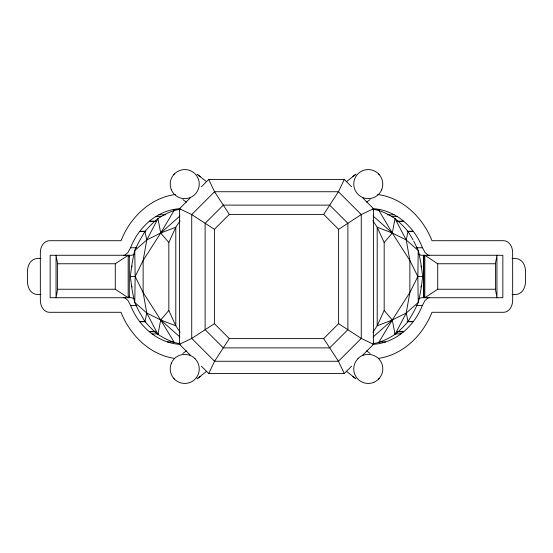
<?xml version="1.0" encoding="UTF-8"?>
<svg xmlns="http://www.w3.org/2000/svg" width="553" height="553" viewBox="0 0 553 553"><rect width="100%" height="100%" fill="white"/><g stroke="black" fill="none" stroke-linecap="round" stroke-linejoin="round"><path stroke-width="0.83" d="M180.126 332.249L175.799 325.8L168.824 310.468L168.824 242.532L175.799 227.2L180.133 220.751M179.504 209.359A75.664 46.493 -49.3 0 0 174.008 210.589A68.8 32.178 -52.5 0 0 157.951 218.615L154.916 221.207A61.293 22.293 -58.9 0 0 148.467 227.497L144.948 231.431L139.273 241.212A53.537 15.788 -69.3 0 0 134.766 250.502L135.16 276.5L134.766 302.498A53.53 15.781 69.3 0 0 139.245 311.733L144.948 321.57L148.467 325.496A61.293 22.293 58.9 0 0 154.916 331.793L157.951 334.365A69.263 32.717 51.7 0 0 174.223 342.376M378.777 342.376A69.263 32.717 -51.7 0 0 395.049 334.392L398.084 331.8A61.293 22.293 -58.9 0 0 404.533 325.503L408.052 321.57L413.755 311.74A53.53 15.781 -69.3 0 0 418.234 302.498L417.84 276.5L418.234 250.502A53.537 15.788 69.3 0 0 413.727 241.212L413.685 241.122M129.188 256.896L129.305 255.272L129.305 297.728L129.188 296.104M423.812 296.104L423.695 297.728L423.695 255.272L423.812 256.896M130.349 276.5L131.545 266.905A51.408 13.196 -82.6 0 1 134.773 250.509L146.78 239.961L160.716 233.02L175.799 227.2L175.799 325.8L160.716 319.98L146.78 313.039L134.766 302.498A51.408 13.196 82.6 0 1 131.545 286.101L130.349 276.5L135.16 276.5L143.13 260.504L160.716 233.02L174.008 210.589M372.874 332.249L377.201 325.8L392.284 319.98L406.22 313.039L418.234 302.498A51.408 13.196 -82.6 0 0 421.455 286.101L422.651 276.5L421.455 266.905A51.408 13.196 82.6 0 0 418.227 250.509L406.22 239.961L392.284 233.02L377.201 227.2L372.867 220.751M168.824 242.532L160.716 233.02L157.951 218.635L146.78 239.961L143.13 260.504L143.13 292.496L146.78 313.039L157.951 334.365L160.716 319.98L168.824 310.468M384.176 310.468L377.201 325.8L377.201 227.2L384.176 242.532L384.176 310.468L392.284 319.98L395.049 334.365L406.22 313.039L409.87 292.496L409.87 260.504L406.22 239.961L395.049 218.635A68.8 32.178 52.5 0 0 378.999 210.61A75.664 46.493 49.3 0 0 373.496 209.359M57.588 289.24L56.06 297.728L56.06 255.272L57.588 263.76L57.588 289.24L115.28 289.24L128.172 297.728L128.172 255.272L115.28 263.76L57.588 263.76M495.412 263.76L496.94 255.272L496.94 297.728L495.412 289.24L495.412 263.76L437.72 263.76L424.828 255.272L424.828 297.728L437.72 289.24L495.412 289.24M384.176 242.532L392.284 233.02L395.049 218.635L398.084 221.207A61.293 22.293 58.9 0 1 404.533 227.497L408.052 231.431L412.987 239.822M144.948 321.57L146.78 313.039M406.22 239.961L408.052 231.431M121.632 239.311C130.785 216.88 150.81 197.656 175.481 194.497M121.542 239.518L121.01 240.714L49.348 240.714A12.062 9.007 90 0 0 40.328 252.762L40.348 300.238A12.062 9.007 90 0 0 49.348 312.3L121.01 312.286C130.003 335.035 149.683 354.812 174.624 358.385M407.312 321.57L413.312 321.57A64.791 48.374 90 0 0 422.361 305.484L424.967 300.618L427.718 298.088A6.629 4.949 90 0 1 429.335 297.728M145.688 231.431L139.688 231.431A64.528 48.173 -90 0 0 130.536 247.751L127.964 252.479L125.254 254.919A6.629 4.949 -90 0 1 123.665 255.272M201.41 366.231L208.723 373.545L214.571 361.268L229.315 338.602L323.685 338.602L338.602 323.685L338.602 229.315L323.685 214.398L229.315 214.398L214.398 229.315L214.398 323.685L229.315 338.602M351.59 186.769L344.277 179.455L338.429 191.732L323.685 214.398M378.992 210.589L392.284 233.02L409.87 260.504L417.84 276.5L409.87 292.496L392.284 319.98L378.77 342.404A74.482 44.337 -48.9 0 1 373.33 343.648M131.545 266.905L132.291 266.014M420.709 286.993L421.455 286.095M173.601 174.762L174.513 173.766M379.399 378.238L378.487 379.234M145.84 231.285L139.826 231.285L140.732 230.124A76.314 56.973 -90 0 1 149.234 221.373L149.386 221.2A84.042 62.738 -90 0 1 155.732 216.596L158.815 214.792A84.042 62.738 90 0 1 173.573 209.469A87.63 65.42 90 0 1 180.078 208.647M372.888 344.36A85.3 63.678 90 0 0 385.621 341.92A83.254 62.157 -90 0 0 399.701 334.793L403.766 331.634A76.314 56.973 -90 0 0 412.275 322.883L413.174 321.715L407.16 321.715M190.432 355.254L179.455 344.277L179.455 208.723L190.432 197.746M201.41 186.769L208.723 179.455L344.277 179.455M208.723 373.545L344.277 373.545L351.59 366.231M362.568 355.254L373.545 344.277L373.545 208.723L362.568 197.746M160.716 233.02L179.967 215.96M373.033 337.04L392.284 319.98M418.745 299.097L420.19 298.088A6.629 4.949 -90 0 1 421.815 297.728L502.843 297.728L502.843 255.272L421.815 255.272A6.629 4.949 90 0 1 420.225 254.919L418.794 253.951M346.399 181.771L356.008 174.154M206.601 371.229L199.315 377.139M134.206 253.951L132.775 254.919A6.629 4.949 -90 0 1 131.185 255.272L50.157 255.272L50.157 297.728L131.185 297.728A6.629 4.949 90 0 1 132.81 298.088L134.255 299.097M366.632 202.149L370.123 199.55M186.368 350.851L182.877 353.45M196.992 378.846L199.149 377.257M352.641 176.656L353.851 175.743M353.685 175.861L354.908 174.942M198.092 378.058L200.359 376.344M401.07 333.791L394.545 333.915M338.602 229.315L361.268 214.571L373.545 208.723M214.398 323.685L191.732 338.429L179.455 344.277M378.376 358.385C403.317 354.812 422.997 335.035 431.99 312.286L503.652 312.286A12.062 9.007 -90 0 0 512.672 300.238L512.652 252.762A12.062 9.007 -90 0 0 503.652 240.7L431.99 240.714C422.941 217.702 402.764 197.711 377.519 194.497M40.97 258.5C29.544 257.104 26.42 266.871 27.65 276.5C26.461 286.136 29.516 295.917 40.97 294.5M512.03 294.5C523.484 295.917 526.539 286.136 525.35 276.5C526.58 266.871 523.456 257.104 512.03 258.5M173.573 209.469L179.919 209.469M373.081 209.469L379.427 209.469A84.042 62.738 -90 0 1 394.185 214.792L397.268 216.596A84.042 62.738 90 0 1 403.614 221.2L403.766 221.366A76.314 56.973 90 0 1 412.275 230.117L412.607 230.56M158.815 214.792L165.665 214.792M387.335 214.792L394.185 214.792M155.732 216.596L161.58 216.596M391.42 216.596L397.268 216.596M149.386 221.2L155.587 221.2M397.413 221.2L403.614 221.2M149.234 221.366L155.746 221.366M397.254 221.366L403.766 221.366M407.16 231.285L413.119 231.209M407.312 231.431L413.312 231.431A64.528 48.173 90 0 1 422.464 247.751L425.036 252.479L427.745 254.919A6.629 4.949 90 0 0 429.335 255.272M130.536 247.751L136.715 247.751M416.285 247.751L422.464 247.751M417.84 276.5L422.651 276.5M123.665 297.728A6.629 4.949 -90 0 1 125.282 298.088L128.033 300.618L130.639 305.484L136.819 305.484M416.181 305.484L422.361 305.484M145.688 321.57L139.688 321.57A64.791 48.374 -90 0 1 130.639 305.484M145.84 321.715L139.826 321.715L140.275 322.302M140.393 322.44L140.732 322.876A76.314 56.973 90 0 0 149.234 331.627L155.746 331.634M397.254 331.634L403.766 331.634M149.234 331.634L155.587 331.8M397.413 331.8L403.614 331.8M149.386 331.8L152.103 333.915L158.455 333.915M152.103 333.915L153.305 334.786A83.254 62.157 90 0 0 167.386 341.906L173.393 341.92M379.607 341.92L385.621 341.92M179.455 208.723L191.732 214.571L214.398 229.315M373.545 344.277L361.268 338.429L338.602 323.685M196.992 174.154L206.601 181.771M346.399 371.229L356.008 378.846M182.877 199.55L186.368 202.149M370.123 353.45L366.632 350.851M200.359 176.656L198.092 174.942M352.641 376.344L354.908 378.058M373.033 215.96L392.284 233.02M135.16 276.5L143.13 292.496L160.716 319.98L179.967 337.04M378.487 173.766L379.399 174.762M174.513 379.234L173.601 378.238M420.709 266.014L421.455 266.905M131.545 286.095L132.291 286.993M412.725 230.698L413.001 231.064M323.685 338.602L338.429 361.268L344.277 373.545M229.315 214.398L214.571 191.732L208.723 179.455M160.716 319.98L174.23 342.404A74.482 44.337 48.9 0 0 179.67 343.648M406.22 313.039L408.052 321.57M144.948 231.431L146.78 239.961M437.72 263.76L437.72 289.24M423.771 256.385L423.771 296.615M115.28 263.76L115.28 289.24M372.922 208.647A87.63 65.42 -90 0 1 379.427 209.469M372.826 209.677A73.376 47.454 -43.2 0 1 373.634 209.87M373.994 343.109A72.706 47.717 42.1 0 1 373.157 343.309M179.366 209.87A73.376 47.454 43.2 0 1 180.174 209.677M179.843 343.309A72.706 47.717 -42.1 0 1 179.006 343.109M180.112 344.36A85.3 63.678 -90 0 1 167.379 341.92M171.243 189.506A14.509 14.496 -58.4 0 1 179.262 170.683A14.578 14.572 -57.1 0 1 190.384 170.67A14.516 14.509 -56.3 0 1 194.939 194.386A14.509 14.496 -58.4 0 1 190.184 197.552A14.578 14.565 -57.2 0 1 179.068 197.518A14.516 14.509 -56.4 0 1 171.257 189.603M381.757 189.506A14.509 14.496 58.4 0 0 373.738 170.683A14.578 14.572 57.1 0 0 362.616 170.67A14.565 14.544 56.4 0 0 358.074 194.4A14.509 14.496 58.4 0 0 362.816 197.552A14.578 14.565 57.2 0 0 373.932 197.518A14.516 14.509 56.4 0 0 381.743 189.603M194.939 358.614A14.516 14.509 56.3 0 1 190.384 382.323A14.578 14.572 57.1 0 1 179.269 382.372A14.537 14.523 58.4 0 1 171.264 363.501M190.253 355.468A14.537 14.523 58.4 0 1 195.002 358.627M171.257 363.397A14.516 14.509 56.4 0 1 179.068 355.496A14.578 14.565 57.2 0 1 190.177 355.448M358.061 358.614A14.516 14.509 -56.3 0 0 362.616 382.323A14.578 14.572 -57.1 0 0 373.731 382.372M373.773 382.344A14.585 14.572 -58.6 0 0 381.75 363.39A14.516 14.509 -56.4 0 0 373.932 355.496A14.578 14.565 -57.2 0 0 362.823 355.448M357.915 358.572A14.585 14.572 -58.6 0 1 362.678 355.392M214.571 191.732L191.732 214.571L191.732 338.429L214.571 361.268L338.429 361.268L361.268 338.429L361.268 214.571L338.429 191.732L214.571 191.732M223.343 205.115L205.115 223.343L205.115 329.657L223.343 347.885L329.657 347.885L347.885 329.657L347.885 223.343L329.657 205.115L223.343 205.115"/></g></svg>
